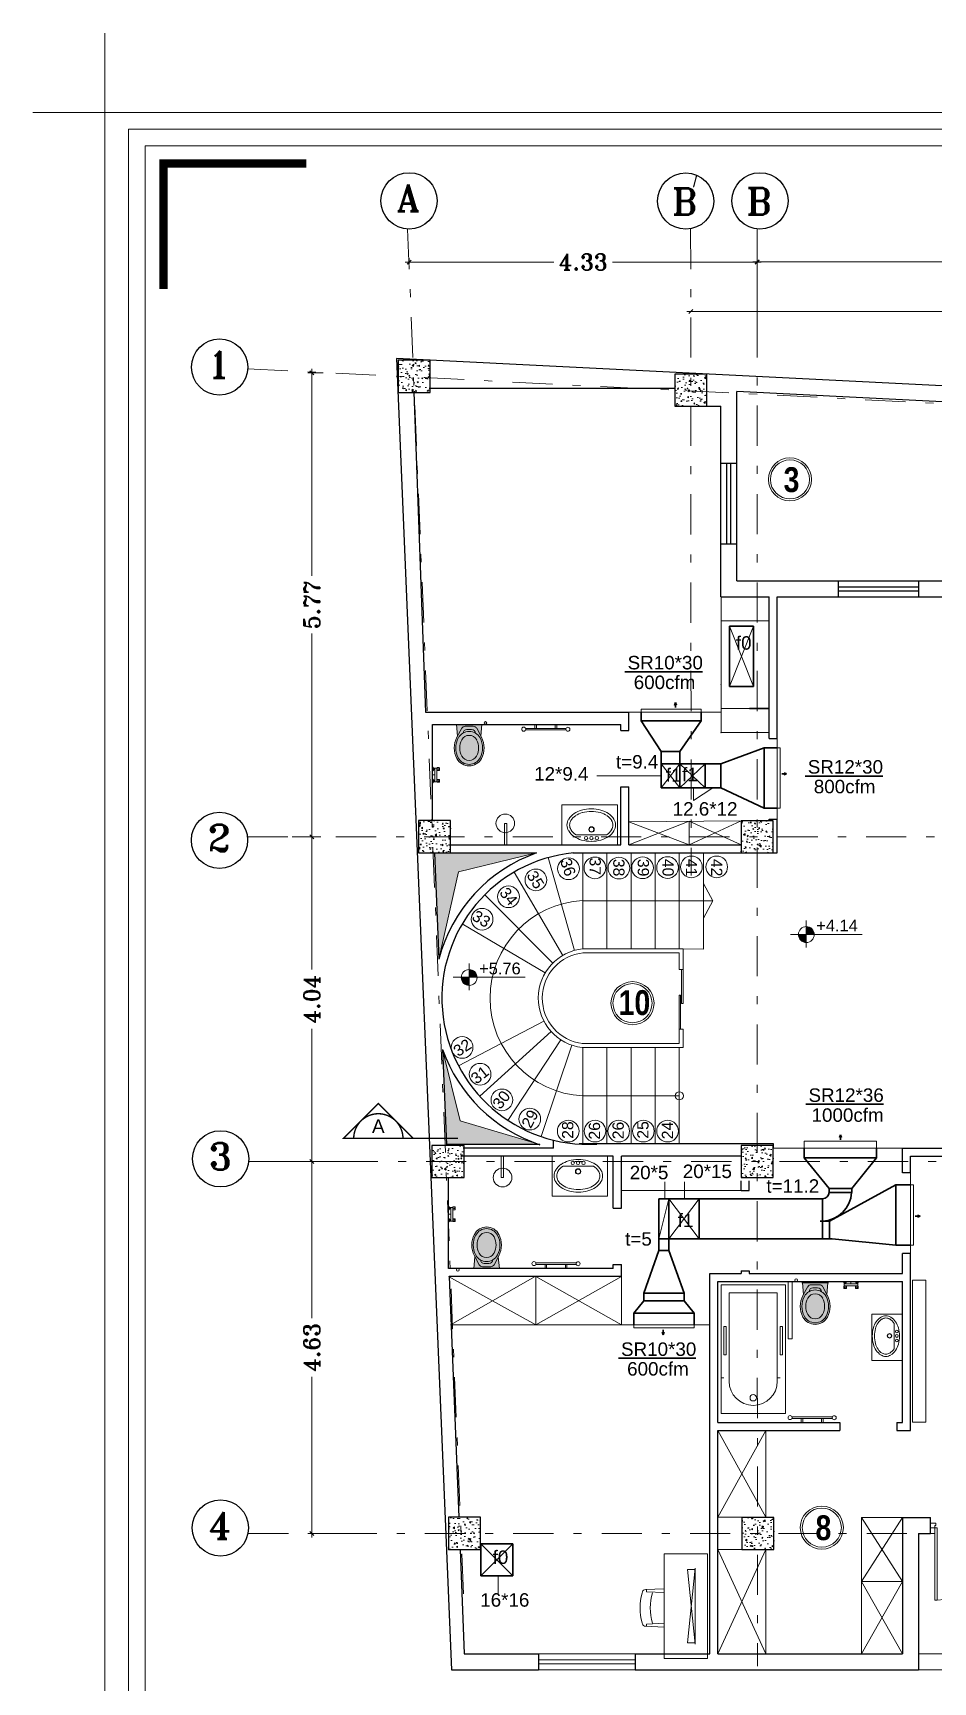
# Model space of a CAD drawing. Header units: inches. Extents: x 0 to 535, y -174 to 989.
# Drawn here: x 204.54 to 215.74, y -66.32 to -45.8 of the extents above; entities that cross this region are included whole.
import ezdxf
from ezdxf.enums import TextEntityAlignment as Align

# ---------------------------------------------------------------- set-up
doc = ezdxf.new("R2010")
doc.units = ezdxf.units.IN
doc.header["$MEASUREMENT"] = 0
doc.linetypes.add('DASHDOT', pattern=[1, 0.5, -0.25, 0, -0.25])
for name, color, linetype, lineweight in [('1', 1, 'Continuous', 9), ('ax', 8, 'Continuous', 5), ('Bath', 7, 'Continuous', 5), ('beton sabok', 9, 'Continuous', 5), ('dimension', 21, 'Continuous', 9), ('door', 1, 'Continuous', 5), ('FER', 20, 'Continuous', 9), ('font', 253, 'Continuous', 9), ('FUR', 252, 'Continuous', 5), ('Furniture', 175, 'Continuous', 5), ('HEATING', 1, 'Continuous', 30), ('kadr02$0$AEOCLG', 4, 'Continuous', 9), ('w.c', 7, 'Continuous', 5), ('wall', 51, 'Continuous', 25), ('window', 152, 'Continuous', 5)]:
    doc.layers.add(name, color=color, linetype=linetype, lineweight=lineweight)
doc.layers.add('Section', color=3, linetype='Continuous')
doc.styles.add('amir text b', font='swisscbo.ttf')
doc.styles.add('arial', font='arial.ttf')
doc.styles.add('ROMANT', font='romant')
doc.styles.get("Standard").update_dxf_attribs({"font": 'arial.ttf'})
doc.dimstyles.new('STANDARD$0', dxfattribs={"dimtxt": 0.2, "dimasz": 0.05, "dimexe": 0.05, "dimexo": 0.05, "dimgap": 0.05, "dimtad": 0, "dimzin": 0, "dimdsep": 46, "dimtxsty": 'ROMANT', "dimblk": 'OBLIQUE', "dimcen": 0, "dimdle": 0.05, "dimclrd": 256, "dimclre": 256, "dimclrt": 256, "dimadec": 0, "dimazin": 0, "dimtfac": 1, "dimtix": 1, "dimtofl": 0, "dimtmove": 1, "dimatfit": 3, "dimldrblk": 'OBLIQUE', "dimfxl": 1, "dimtolj": 1, "dimtzin": 0, "dimlwd": -1, "dimlwe": -1, "dimarcsym": 1})

# ---------------------------------------------------------------- blocks, each defined once
blk = doc.blocks.new('wc01')
at = {"layer": 'w.c'}
for p, q in [((-1.038, -0.5), (-1.038, 0)), ((-1.038, 0), (-0.347, 0)), ((-0.347, 0), (-0.347, -0.5)), ((-0.523, -0.126), (-0.9, -0.126)), ((-0.347, -0.5), (-1.038, -0.5))]:
    blk.add_line(p, q, dxfattribs=at)
for centre, radius in [((-0.781, -0.085), 0.0209), ((-0.715, -0.192), 0.0338), ((-0.715, -0.192), 0.0285), ((-0.714, -0.085), 0.0209), ((-0.647, -0.085), 0.0209)]:
    blk.add_circle(centre, radius, dxfattribs=at)
for centre, radius, start, end in [((-0.875, -0.247), 0.139, 148.2866, 180), ((-0.797, -0.295), 0.231, 123.8347, 148.2866), ((-0.875, -0.247), 0.106, 148.2866, 180), ((-0.797, -0.295), 0.199, 121.3767, 148.2866), ((-0.746, -0.372), 0.323, 105.5176, 123.8347), ((-0.712, -0.493), 0.449, 90, 105.5176), ((-0.712, -0.493), 0.449, 74.4824, 90), ((-0.678, -0.372), 0.323, 56.1653, 74.4824), ((-0.627, -0.295), 0.199, 31.7134, 58.6233), ((-0.627, -0.295), 0.231, 31.7134, 56.1653), ((-0.548, -0.247), 0.106, 360, 31.7134), ((-0.548, -0.247), 0.139, 360, 31.7134), ((-0.875, -0.247), 0.139, 180, 211.7134), ((-0.797, -0.198), 0.231, 211.7134, 236.1653), ((-0.875, -0.247), 0.106, 180, 211.7134), ((-0.797, -0.198), 0.199, 211.7134, 236.1653), ((-0.746, -0.122), 0.323, 236.1653, 254.4824), ((-0.746, -0.122), 0.291, 236.1653, 254.4824), ((-0.712, 0), 0.417, 254.4824, 270), ((-0.712, 0), 0.417, 270, 285.5176), ((-0.678, -0.122), 0.291, 285.5176, 303.8347), ((-0.678, -0.122), 0.323, 285.5176, 303.8347), ((-0.627, -0.198), 0.199, 303.8347, 328.2866), ((-0.627, -0.198), 0.231, 303.8347, 328.2866), ((-0.548, -0.247), 0.106, 328.2866, 0), ((-0.548, -0.247), 0.139, 328.2866, 360), ((-0.712, 0), 0.449, 254.4824, 270), ((-0.712, 0), 0.449, 270, 285.5176)]:
    blk.add_arc(centre, radius, start, end, dxfattribs=at)
blk = doc.blocks.new('we')
at = {"layer": 'Furniture', "true_color": 0xdbd2bd}
h = blk.add_hatch(color=254, dxfattribs=at)
h.dxf.hatch_style = 2
h.paths.add_polyline_path([(126.415, -299.619, 0.250522), (126.149, -299.619), (126.037, -299.678, 0.276719), (126.012, -299.72), (126.012, -299.822, 0.276719), (126.036, -299.864), (126.148, -299.924, 0.250522), (126.414, -299.924, 0.599332)])
h.paths.add_polyline_path([(126.157, -299.906, 0.250522), (126.405, -299.907, 0.599332), (126.405, -299.636, 0.250522), (126.158, -299.636, 0.599332)], flags=16)
h.paths.add_polyline_path([(126.382, -299.864, -0.250522), (126.18, -299.864, -0.599332), (126.18, -299.679, -0.250522), (126.383, -299.679, -0.599332)], flags=0)
h.paths.add_polyline_path([(126.18, -299.679, 0.599332), (126.18, -299.864, 0.250522), (126.382, -299.864, 0.599332), (126.383, -299.679, 0.250522)], flags=0)
h.paths.add_polyline_path([(126.012, -299.822), (126.012, -299.72, -0.276719), (126.037, -299.678), (126.134, -299.626), (125.989, -299.612), (125.988, -299.93), (126.134, -299.916), (126.036, -299.864, -0.276719)])
edge = h.paths.add_edge_path()
edge.add_line((125.988, -299.599), (125.988, -299.935))
edge.add_line((125.988, -299.935), (125.989, -299.606))
edge.add_arc((125.94, -299.606), 0.0484, 359.8872, 368.2762)
h = blk.add_hatch(color=254, dxfattribs=at)
h.dxf.hatch_style = 2
h.paths.add_polyline_path([(126.157, -299.906, 0.250522), (126.405, -299.907, 0.599332), (126.405, -299.636, 0.250522), (126.158, -299.636, 0.599332)])
h.paths.add_polyline_path([(126.18, -299.679, -0.250522), (126.383, -299.679, -0.599332), (126.382, -299.864, -0.250522), (126.18, -299.864, -0.599332)], flags=16)
h.paths.add_polyline_path([(126.18, -299.679, 0.599332), (126.18, -299.864, 0.250522), (126.382, -299.864, 0.599332), (126.383, -299.679, 0.250522)], flags=16)
at = {"layer": 'Furniture'}
for p, q in [((125.988, -299.936), (125.989, -299.606)), ((126.134, -299.626), (125.989, -299.612)), ((126.012, -299.822), (126.012, -299.72)), ((126.037, -299.678), (126.149, -299.619)), ((126.051, -299.8), (126.051, -299.742)), ((126.134, -299.916), (125.988, -299.93)), ((126.036, -299.864), (126.148, -299.924))]:
    blk.add_line(p, q, dxfattribs=at)
for centre, radius, start, end in [((126.281, -299.868), 0.282, 61.7584, 118.016), ((126.059, -299.72), 0.0469, 118.016, 179.8872), ((126.1, -299.742), 0.0484, 92.8645, 179.8872), ((126.1, -299.8), 0.0484, 179.8872, 266.9099), ((126.23, -299.771), 0.153, 118.016, 241.7584), ((126.23, -299.771), 0.105, 118.016, 241.7584), ((126.281, -299.868), 0.263, 61.7584, 118.016), ((126.281, -299.868), 0.214, 61.7584, 118.016), ((126.333, -299.772), 0.105, 298.016, 61.7584), ((126.333, -299.772), 0.153, 298.016, 61.7584), ((126.333, -299.772), 0.173, 298.016, 61.7584), ((126.059, -299.822), 0.0469, 179.8872, 241.7584), ((126.282, -299.675), 0.282, 241.7584, 298.016), ((126.282, -299.675), 0.263, 241.7584, 298.016), ((126.282, -299.675), 0.214, 241.7584, 298.016)]:
    blk.add_arc(centre, radius, start, end, dxfattribs=at)
blk = doc.blocks.new('wqw')
at = {"layer": 'Furniture'}
for p, q in [((158.397, 123.663), (158.387, 123.431)), ((158.423, 123.651), (158.399, 123.651)), ((158.424, 123.65), (158.434, 123.431)), ((158.442, 123.704), (158.425, 123.699)), ((158.81, 123.704), (158.826, 123.699)), ((158.828, 123.65), (158.818, 123.431)), ((158.829, 123.651), (158.856, 123.651)), ((158.855, 123.663), (158.865, 123.431)), ((157.997, 123.431), (157.997, 122.889)), ((159.299, 123.431), (157.997, 123.431)), ((159.299, 123.431), (159.299, 122.889)), ((159.299, 122.889), (157.997, 122.889))]:
    blk.add_line(p, q, dxfattribs=at)
for points in [[(159.104, 123.141), (159.104, 123.046), (158.176, 123.046), (158.176, 123.046)], [(158.192, 123.141), (158.192, 123.046), (159.12, 123.046), (159.12, 123.046)]]:
    blk.add_lwpolyline(points, close=True, dxfattribs=at)
for centre, radius, start, end in [((158.437, 123.661), 0.0398, 106.4199, 177.4596), ((158.423, 123.65), 0.000994, 2.5404, 90), ((158.626, 123.006), 0.598, 71.5812, 108.4188), ((158.626, 123.041), 0.688, 74.4748, 105.5252), ((158.815, 123.661), 0.0398, 2.5404, 73.5801), ((158.829, 123.65), 0.000994, 90, 177.4596)]:
    blk.add_arc(centre, radius, start, end, dxfattribs=at)
blk = doc.blocks.new('DR_D01')
for p, q in [((-0.45, 0.93), (-0.42, 0.93)), ((-0.45, 0.03), (-0.45, 0.93)), ((-0.42, 0.03), (-0.42, 0.93)), ((-0.5, 0.03), (-0.42, 0.03)), ((-0.5, 0.03), (-0.5, -0.03)), ((-0.45, 0.03), (-0.45, 0)), ((-0.45, 0), (-0.435, 0)), ((-0.435, 0), (-0.435, -0.03)), ((0.435, 0), (0.435, -0.03)), ((0.45, 0), (0.435, 0)), ((0.45, 0.03), (0.45, 0)), ((0.5, 0.03), (0.45, 0.03)), ((0.5, -0.03), (0.5, 0.03)), ((-0.435, -0.03), (-0.5, -0.03)), ((0.435, -0.03), (0.5, -0.03))]:
    blk.add_line(p, q)
blk.add_arc((-0.46, 0.021), 0.91, 0.5915, 87.4664)
blk = doc.blocks.new('WD_WIN4')
for p, q in [((-0.5, 0.5), (0.5, 0.5)), ((-0.5, 0.12), (0.5, 0.12)), ((-0.5, -0.12), (0.5, -0.12)), ((-0.5, -0.5), (0.5, -0.5))]:
    blk.add_line(p, q)
blk = doc.blocks.new('nx')
at = {"layer": 'FUR'}
for p, q in [((928.105, 733.08), (928.61, 733.08)), ((928.105, 733.06), (928.609, 733.06)), ((928.221, 733.13), (928.221, 733.08)), ((928.241, 733.13), (928.241, 733.08)), ((928.474, 733.13), (928.474, 733.08)), ((928.494, 733.13), (928.494, 733.08))]:
    blk.add_line(p, q, dxfattribs=at)
for centre in [(928.082, 733.07), (928.632, 733.069)]:
    blk.add_circle(centre, 0.025, dxfattribs=at)
blk = doc.blocks.new('bath14')
at = {"layer": 'Bath'}
for p, q in [((-1.6, 0), (-1.6, -0.8)), ((0, 0), (-1.6, 0)), ((0, 0), (0, -0.8)), ((-0.1, -0.1), (-1.2, -0.1)), ((-0.87, -0.065), (-0.87, -0.035)), ((-0.52, -0.035), (-0.87, -0.035)), ((-0.52, -0.065), (-0.87, -0.065)), ((-0.52, -0.065), (-0.52, -0.035)), ((-0.1, -0.1), (-0.1, -0.7)), ((0, -0.8), (-1.6, -0.8)), ((-0.1, -0.7), (-1.2, -0.7)), ((-0.52, -0.735), (-0.87, -0.735)), ((-0.87, -0.735), (-0.87, -0.765)), ((-0.52, -0.765), (-0.87, -0.765)), ((-0.52, -0.735), (-0.52, -0.765))]:
    blk.add_line(p, q, dxfattribs=at)
blk.add_circle((-1.405, -0.4), 0.04, dxfattribs=at)
blk.add_arc((-1.2, -0.4), 0.3, 90, 270, dxfattribs=at)
blk = doc.blocks.new('A$C7BB53FAB')
at = {"layer": 'FER'}
for p, q in [((-0.065, 0.151), (-0.079, 0.156)), ((-0.079, 0.141), (-0.065, 0.146)), ((-0.079, 0.009), (-0.065, 0.004)), ((-0.049, 0.157), (-0.052, 0.157)), ((-0.049, 0.14), (-0.052, 0.14)), ((-0.049, 0.01), (-0.052, 0.01)), ((-0.022, 0.157), (-0.024, 0.157)), ((-0.022, 0.142), (-0.024, 0.142)), ((-0.024, 0.075), (0.005, 0.075)), ((-0.022, 0.007), (-0.024, 0.007)), ((-0.022, 0.141), (-0.022, 0.159)), ((-0.022, 0.009), (-0.022, -0.009)), ((-0.01, 0.16), (-0.02, 0.16)), ((-0.01, 0.155), (-0.02, 0.155)), ((-0.01, 0.145), (-0.02, 0.145)), ((-0.01, 0.14), (-0.02, 0.14)), ((-0.01, 0.01), (-0.02, 0.01)), ((-0.01, 0.005), (-0.02, 0.005)), ((-0.009, 0.157), (-0.002, 0.171)), ((-0.009, 0.141), (-0.009, 0.159)), ((-0.009, 0.142), (-0.002, 0.129)), ((-0.009, 0.007), (-0.002, 0.021)), ((-0.009, 0.009), (-0.009, -0.009)), ((0, 0.172), (0.005, 0.172)), ((0, 0.127), (0, 0.172)), ((0, 0.127), (0.005, 0.127)), ((0, 0.023), (0.005, 0.023)), ((0, 0.023), (0, -0.023)), ((-0.065, -0.001), (-0.079, -0.006)), ((-0.049, -0.007), (-0.052, -0.007)), ((-0.022, -0.007), (-0.024, -0.007)), ((-0.01, -0.005), (-0.02, -0.005)), ((-0.01, -0.01), (-0.02, -0.01)), ((-0.009, -0.007), (-0.002, -0.021)), ((0, -0.023), (0.005, -0.023))]:
    blk.add_line(p, q, dxfattribs=at)
for points in [[(-0.053, 0.166, -0.414214), (-0.052, 0.165), (-0.052, 0.132, -0.414214), (-0.053, 0.131), (-0.078, 0.131, -0.414214), (-0.079, 0.132), (-0.079, 0.165, -0.414214), (-0.078, 0.166)], [(-0.078, 0.019), (-0.053, 0.019, -0.414214), (-0.052, 0.017), (-0.052, -0.015, -0.414214), (-0.053, -0.016), (-0.078, -0.016, -0.414214), (-0.079, -0.015), (-0.079, 0.017, -0.414214)], [(-0.024, 0.159, 0.414214), (-0.025, 0.16), (-0.048, 0.16, 0.414214), (-0.049, 0.159), (-0.049, -0.009, 0.414214), (-0.048, -0.01), (-0.025, -0.01, 0.414214), (-0.024, -0.009)]]:
    blk.add_lwpolyline(points, format="xyb", close=True, dxfattribs=at)
for centre, radius, start, end in [((-0.066, 0.149), 0.0025, 290.556, 69.444), ((-0.066, 0.001), 0.0025, 290.556, 69.444), ((-0.02, 0.159), 0.00125, 90, 180), ((-0.02, 0.156), 0.00125, 180, 270), ((-0.02, 0.154), 0.00125, 90, 180), ((-0.02, 0.146), 0.00125, 180, 270), ((-0.02, 0.144), 0.00125, 90, 180), ((-0.02, 0.141), 0.00125, 180, 270), ((-0.02, 0.009), 0.00125, 90, 180), ((-0.02, 0.006), 0.00125, 180, 270), ((-0.02, 0.004), 0.00125, 90, 180), ((-0.01, 0.159), 0.00125, 0, 90), ((-0.01, 0.156), 0.00125, 270, 0), ((-0.01, 0.154), 0.00125, 0, 90), ((-0.01, 0.146), 0.00125, 270, 0), ((-0.01, 0.144), 0.00125, 0, 90), ((-0.01, 0.141), 0.00125, 270, 0), ((-0.01, 0.009), 0.00125, 0, 90), ((-0.01, 0.006), 0.00125, 270, 0), ((-0.01, 0.004), 0.00125, 0, 90), ((0, 0.17), 0.0025, 90, 153.4349), ((0, 0.13), 0.0025, 206.5651, 270), ((0, 0.02), 0.0025, 90, 153.4349), ((-0.02, -0.004), 0.00125, 180, 270), ((-0.02, -0.006), 0.00125, 90, 180), ((-0.02, -0.009), 0.00125, 180, 270), ((-0.01, -0.004), 0.00125, 270, 0), ((-0.01, -0.006), 0.00125, 0, 90), ((-0.01, -0.009), 0.00125, 270, 0), ((0, -0.02), 0.0025, 206.5651, 270)]:
    blk.add_arc(centre, radius, start, end, dxfattribs=at)
blk = doc.blocks.new('wc011')
at = {"layer": 'w.c'}
for p, q in [((-1.038, -0.457), (-1.038, 0)), ((-1.038, 0), (-0.347, 0)), ((-0.347, 0), (-0.347, -0.457)), ((-0.523, -0.126), (-0.9, -0.126)), ((-0.347, -0.457), (-1.038, -0.457))]:
    blk.add_line(p, q, dxfattribs=at)
for centre, radius in [((-0.781, -0.085), 0.0209), ((-0.715, -0.192), 0.0338), ((-0.715, -0.192), 0.0285), ((-0.714, -0.085), 0.0209), ((-0.647, -0.085), 0.0209)]:
    blk.add_circle(centre, radius, dxfattribs=at)
for centre, radius, start, end in [((-0.875, -0.247), 0.139, 148.2866, 180), ((-0.797, -0.295), 0.231, 123.8347, 148.2866), ((-0.875, -0.247), 0.106, 148.2866, 180), ((-0.797, -0.295), 0.199, 121.3767, 148.2866), ((-0.746, -0.372), 0.323, 105.5176, 123.8347), ((-0.712, -0.493), 0.449, 90, 105.5176), ((-0.712, -0.493), 0.449, 74.4824, 90), ((-0.678, -0.372), 0.323, 56.1653, 74.4824), ((-0.627, -0.295), 0.199, 31.7134, 58.6233), ((-0.627, -0.295), 0.231, 31.7134, 56.1653), ((-0.548, -0.247), 0.106, 360, 31.7134), ((-0.548, -0.247), 0.139, 360, 31.7134), ((-0.875, -0.247), 0.139, 180, 211.7134), ((-0.797, -0.198), 0.231, 211.7134, 236.1653), ((-0.875, -0.247), 0.106, 180, 211.7134), ((-0.797, -0.198), 0.199, 211.7134, 236.1653), ((-0.746, -0.122), 0.323, 236.1653, 254.4824), ((-0.746, -0.122), 0.291, 236.1653, 254.4824), ((-0.712, 0), 0.449, 254.4824, 270), ((-0.712, 0), 0.417, 254.4824, 270), ((-0.712, 0), 0.417, 270, 285.5176), ((-0.712, 0), 0.449, 270, 285.5176), ((-0.678, -0.122), 0.291, 285.5176, 303.8347), ((-0.678, -0.122), 0.323, 285.5176, 303.8347), ((-0.627, -0.198), 0.199, 303.8347, 328.2866), ((-0.627, -0.198), 0.231, 303.8347, 328.2866), ((-0.548, -0.247), 0.106, 328.2866, 0), ((-0.548, -0.247), 0.139, 328.2866, 360)]:
    blk.add_arc(centre, radius, start, end, dxfattribs=at)
blk = doc.blocks.new('beton')
at = {"layer": 'beton sabok'}
h = blk.add_hatch(dxfattribs=at)
h.set_pattern_fill('AR-CONC', color=256, scale=0.022857, angle=45)
h.set_pattern_definition([(95, (46.01481, 18.04323), (0.126069028, 0.105784475), [0.017142857, -0.18857143]), (40, (46.01481, 18.04323), (-0.14399821, 0.099147006), [0.013714286, -0.150857143]), (145.451444, (46.02532, 18.05205), (-0.01792918, 0.20493148), [0.014569187, -0.160261054]), (91.1842, (45.98248, 18.07555), (0.1992442, 0.14574029), [0.02571429, -0.28285714]), (141.635635, (45.9991, 18.0877), (-0.00637716, 0.30850552), [0.02185379, -0.24039172]), (36.184164, (45.98248, 18.07555), (-0.00637716, 0.30850552), [0.02057143, -0.22628571]), (66, (46.00673, 18.08364), (0.161547788, 0.03140171), [0.017142857, -0.18857143]), (11, (46.00673, 18.08364), (-0.07787625, 0.156527642), [0.013714286, -0.150857143]), (116.451445, (46.02019, 18.08625), (0.083671537, 0.18792935), [0.014569186, -0.160261054]), (82.5, (46.01481, 18.04323), (-0.0518384424, 0.055769101), [0, -0.149028571, 0, -0.153142857, 0, -0.151428571]), (52.5, (46.01481, 18.04323), (-0.021228101, 0.106265017), [0, -0.087314286, 0, -0.1456, 0, -0.057714286]), (12.5, (45.97877, 18.00719), (0.0899241525, 0.082633317), [0, -0.057142857, 0, -0.178285714, 0, -0.236571429]), (2.5, (45.9626, 17.99103), (0.07807771, 0.110436527), [0, -0.074285714, 0, -0.1184, 0, -0.168])])
h.paths.add_polyline_path([(326.844, 567.847), (327.244, 567.847), (327.244, 568.247), (326.844, 568.247)])
at = {"layer": 'wall'}
blk.add_lwpolyline([(327.244, 568.247), (327.244, 567.847), (326.844, 567.847), (326.844, 568.247)], close=True, dxfattribs=at)
blk = doc.blocks.new('_Oblique')
at = {"color": 0, "linetype": 'ByBlock', "lineweight": -2}
blk.add_line((-0.5, -0.5), (0.5, 0.5), dxfattribs=at)
blk = doc.blocks.new('*D167')
at = {"layer": 'Defpoints', "color": 0, "transparency": 16777216}
for p in [(32.954, 38.09), (32.763, 32.316), (32.926, 32.316)]:
    blk.add_point(p, dxfattribs=at)
at = {"layer": 'dimension', "transparency": 16777216}
for p, q in [((32.904, 38.09), (32.713, 38.09)), ((32.763, 38.14), (32.763, 35.563)), ((32.763, 32.266), (32.763, 34.844)), ((32.876, 32.316), (32.713, 32.316))]:
    blk.add_line(p, q, dxfattribs=at)
at = {"layer": 'dimension', "transparency": 16777216, "xscale": 0.05, "yscale": 0.05, "zscale": 0.05}
for p, rotation in [((32.763, 38.09), 90), ((32.763, 32.316), 270)]:
    blk.add_blockref('_Oblique', p, dxfattribs=dict(at, rotation=rotation))
at = {"layer": 'dimension', "transparency": 16777216, "insert": (32.763, 35.203), "char_height": 0.2, "attachment_point": 5, "rotation": 90, "style": 'ROMANT'}
blk.add_mtext('\\A1;5.77', dxfattribs=at)
blk = doc.blocks.new('*D168')
at = {"layer": 'Defpoints', "color": 0, "transparency": 16777216}
for p in [(32.467, 32.316), (32.406, 28.274), (32.763, 28.274)]:
    blk.add_point(p, dxfattribs=at)
at = {"layer": 'dimension', "transparency": 16777216}
for p, q in [((32.517, 32.316), (32.813, 32.316)), ((32.763, 32.366), (32.763, 30.664)), ((32.763, 28.224), (32.763, 29.926)), ((32.456, 28.274), (32.813, 28.274))]:
    blk.add_line(p, q, dxfattribs=at)
at = {"layer": 'dimension', "transparency": 16777216, "xscale": 0.05, "yscale": 0.05, "zscale": 0.05}
for p, rotation in [((32.763, 32.316), 90), ((32.763, 28.274), 270)]:
    blk.add_blockref('_Oblique', p, dxfattribs=dict(at, rotation=rotation))
at = {"layer": 'dimension', "transparency": 16777216, "insert": (32.763, 30.295), "char_height": 0.2, "attachment_point": 5, "rotation": 90, "style": 'ROMANT'}
blk.add_mtext('\\A1;4.04', dxfattribs=at)
blk = doc.blocks.new('*D169')
at = {"layer": 'Defpoints', "color": 0, "transparency": 16777216}
for p in [(33.172, 28.274), (32.763, 23.647), (33.172, 23.647)]:
    blk.add_point(p, dxfattribs=at)
at = {"layer": 'dimension', "transparency": 16777216}
for p, q in [((32.763, 28.324), (32.763, 26.325)), ((33.122, 28.274), (32.713, 28.274)), ((32.763, 23.597), (32.763, 25.596)), ((33.122, 23.647), (32.713, 23.647))]:
    blk.add_line(p, q, dxfattribs=at)
at = {"layer": 'dimension', "transparency": 16777216, "xscale": 0.05, "yscale": 0.05, "zscale": 0.05}
for p, rotation in [((32.763, 28.274), 90), ((32.763, 23.647), 270)]:
    blk.add_blockref('_Oblique', p, dxfattribs=dict(at, rotation=rotation))
at = {"layer": 'dimension', "transparency": 16777216, "insert": (32.763, 25.961), "char_height": 0.2, "attachment_point": 5, "rotation": 90, "style": 'ROMANT'}
blk.add_mtext('\\A1;4.63', dxfattribs=at)
blk = doc.blocks.new('*D170')
at = {"layer": 'Defpoints', "color": 0, "transparency": 16777216}
for p in [(38.306, 39.468), (38.306, 39.468), (33.975, 39.392)]:
    blk.add_point(p, dxfattribs=at)
at = {"layer": 'dimension', "transparency": 16777216}
for p, q in [((33.925, 39.468), (35.777, 39.468)), ((33.975, 39.442), (33.975, 39.518)), ((38.356, 39.468), (36.505, 39.468))]:
    blk.add_line(p, q, dxfattribs=at)
at = {"layer": 'dimension', "transparency": 16777216, "xscale": 0.05, "yscale": 0.05, "zscale": 0.05, "rotation": 180}
blk.add_blockref('_Oblique', (33.975, 39.468), dxfattribs=at)
at = {"layer": 'dimension', "transparency": 16777216, "xscale": 0.05, "yscale": 0.05, "zscale": 0.05}
blk.add_blockref('_Oblique', (38.306, 39.468), dxfattribs=at)
at = {"layer": 'dimension', "transparency": 16777216, "insert": (36.141, 39.468), "char_height": 0.2, "attachment_point": 5, "style": 'ROMANT'}
blk.add_mtext('\\A1;4.33', dxfattribs=at)
blk = doc.blocks.new('*D171')
at = {"layer": 'Defpoints', "color": 0, "transparency": 16777216}
for p in [(44.912, 39.597), (44.912, 39.469), (38.306, 38.703)]:
    blk.add_point(p, dxfattribs=at)
at = {"layer": 'dimension', "transparency": 16777216}
for p, q in [((38.256, 39.469), (41.259, 39.469)), ((38.306, 38.753), (38.306, 39.519)), ((44.962, 39.469), (41.959, 39.469)), ((44.912, 39.547), (44.912, 39.419))]:
    blk.add_line(p, q, dxfattribs=at)
at = {"layer": 'dimension', "transparency": 16777216, "xscale": 0.05, "yscale": 0.05, "zscale": 0.05, "rotation": 180}
blk.add_blockref('_Oblique', (38.306, 39.469), dxfattribs=at)
at = {"layer": 'dimension', "transparency": 16777216, "xscale": 0.05, "yscale": 0.05, "zscale": 0.05}
blk.add_blockref('_Oblique', (44.912, 39.469), dxfattribs=at)
at = {"layer": 'dimension', "transparency": 16777216, "insert": (41.609, 39.469), "char_height": 0.2, "attachment_point": 5, "style": 'ROMANT'}
blk.add_mtext('\\A1;6.61', dxfattribs=at)
blk = doc.blocks.new('*D172')
at = {"layer": 'Defpoints', "color": 0, "transparency": 16777216}
for p in [(37.481, 38.853), (44.912, 38.853), (44.912, 38.853)]:
    blk.add_point(p, dxfattribs=at)
at = {"layer": 'dimension', "transparency": 16777216}
for p, q in [((37.431, 38.853), (40.837, 38.853)), ((44.962, 38.853), (41.556, 38.853))]:
    blk.add_line(p, q, dxfattribs=at)
at = {"layer": 'dimension', "transparency": 16777216, "xscale": 0.05, "yscale": 0.05, "zscale": 0.05, "rotation": 180}
blk.add_blockref('_Oblique', (37.481, 38.853), dxfattribs=at)
at = {"layer": 'dimension', "transparency": 16777216, "xscale": 0.05, "yscale": 0.05, "zscale": 0.05}
blk.add_blockref('_Oblique', (44.912, 38.853), dxfattribs=at)
at = {"layer": 'dimension', "transparency": 16777216, "insert": (41.196, 38.853), "char_height": 0.2, "attachment_point": 5, "style": 'ROMANT'}
blk.add_mtext('\\A1;7.43', dxfattribs=at)
blk = doc.blocks.new('fgh')
at = {"layer": 'ax', "color": 67, "linetype": 'DASHDOT', "true_color": 0x727430}
for p, q in [((33.955, 39.879), (34.66, 22.701)), ((37.48, 39.879), (37.486, 31.832)), ((38.306, 39.881), (38.311, 21.997)), ((44.912, 39.879), (44.916, 21.85)), ((31.964, 38.14), (44.712, 37.501)), ((31.964, 32.316), (46.654, 32.316)), ((31.987, 28.274), (46.207, 28.274)), ((31.972, 23.647), (46.6, 23.647))]:
    blk.add_line(p, q, dxfattribs=at)
at = {"layer": 'dimension', "lineweight": -3}
for centre in [(33.974, 40.229), (37.418, 40.227), (38.343, 40.229), (44.932, 40.229), (31.615, 38.161), (31.614, 32.272), (31.628, 28.308), (31.625, 23.715)]:
    blk.add_circle(centre, 0.35, dxfattribs=at)
at = {"xscale": -1}
for p in [(361.082, -530.002), (364.525, -530.173), (371.957, -530.545), (361.334, -535.73), (365.352, -535.731), (371.957, -535.729), (361.503, -539.773), (365.353, -539.773), (371.958, -539.771), (361.709, -544.399), (365.361, -544.4), (371.963, -544.4)]:
    blk.add_blockref('beton', p, dxfattribs=at)
at = {"layer": 'dimension', "lineweight": -3, "style": 'ROMANT'}
for s, p in [('A', (33.82, 40.099)), ('B', (37.247, 40.054)), ('B', (38.173, 40.056)), ('C', (44.735, 40.062)), ('1', (31.466, 38.025)), ('2', (31.466, 32.136)), ('3', (31.48, 28.172)), ('4', (31.476, 23.579))]:
    blk.add_text(s, height=0.334, dxfattribs=at).set_placement(p)
at = {"layer": 'dimension'}
blk.add_text('/', height=0.139, dxfattribs=at).set_placement((37.508, 40.401))
for base, p1, p2, picture, middle in [((38.306, 39.468), (33.975, 39.392), (38.306, 39.468), '*D170', (36.141, 39.468)), ((44.912, 39.469), (38.306, 38.703), (44.912, 39.597), '*D171', (41.609, 39.469)), ((44.912, 38.853), (37.481, 38.853), (44.912, 38.853), '*D172', (41.196, 38.853))]:
    dim = blk.add_linear_dim(base=base, p1=p1, p2=p2, dimstyle='STANDARD$0', dxfattribs=at)
    dim.commit()
    dim.dimension.update_dxf_attribs({"geometry": picture, "text_midpoint": middle})
for base, p1, p2, picture, middle in [((32.763, 32.316), (32.954, 38.09), (32.926, 32.316), '*D167', (32.763, 35.203)), ((32.763, 28.274), (32.467, 32.316), (32.406, 28.274), '*D168', (32.763, 30.295)), ((32.763, 23.647), (33.172, 28.274), (33.172, 23.647), '*D169', (32.763, 25.961))]:
    dim = blk.add_linear_dim(base=base, p1=p1, p2=p2, angle=90, dimstyle='STANDARD$0', dxfattribs=at)
    dim.commit()
    dim.dimension.update_dxf_attribs({"geometry": picture, "text_midpoint": middle})

msp = doc.modelspace()

# ---------------------------------------------------------------- hatches: boundary and pattern name
at = {"layer": '1'}
h = msp.add_hatch(color=256, dxfattribs=at)
h.dxf.hatch_style = 1
h.paths.add_polyline_path([(210.806, -56), (209.539, -56), (209.592, -57.309), (209.833, -56.234)])
h = msp.add_hatch(color=256, dxfattribs=at)
h.dxf.hatch_style = 1
h.paths.add_polyline_path([(209.854, -59.335), (209.784, -59.052), (209.664, -59.052), (209.688, -59.63), (210.847, -59.63)])
h.paths.add_polyline_path([(209.64, -58.46), (209.664, -59.052), (209.784, -59.052)])
at = {"layer": 'font'}
h = msp.add_hatch(color=256, dxfattribs=at)
h.dxf.hatch_style = 1
h.paths.add_polyline_path([(214.263, -57.015, 0.413571), (214.163, -56.918), (214.163, -57.015)])
h.paths.add_polyline_path([(214.163, -57.115), (214.163, -57.015), (214.066, -57.015, 0.004741), (214.066, -57.016, 0.409311)])
h = msp.add_hatch(color=256, dxfattribs=at)
h.dxf.hatch_style = 1
h.paths.add_polyline_path([(210.066, -57.548, 0.413571), (209.966, -57.451), (209.966, -57.548)])
h.paths.add_polyline_path([(209.966, -57.649), (209.966, -57.548), (209.869, -57.548, 0.004741), (209.869, -57.55, 0.409311)])

# ---------------------------------------------------------------- linework, layer by layer
for p, q in [((213.1, -52.156), (213.1, -51.156)), ((213.176, -52.156), (213.176, -51.156)), ((213.224, -52.156), (213.224, -51.156)), ((213.3, -52.156), (213.3, -51.156)), ((214.561, -52.613), (215.561, -52.613)), ((214.561, -52.689), (215.561, -52.689)), ((214.561, -52.737), (215.561, -52.737)), ((214.561, -52.813), (215.561, -52.813))]:
    msp.add_line(p, q)
at = {"layer": '1'}
for p, q in [((210.806, -56), (209.833, -56.234)), ((209.833, -56.234), (209.59, -57.322)), ((209.636, -58.445), (209.854, -59.335)), ((209.854, -59.335), (210.847, -59.63))]:
    msp.add_line(p, q, dxfattribs=at)
for points in [[(213.463, -76.171), (226.171, -76.171), (226.171, -46.994), (205.726, -46.994), (205.726, -76.171), (213.463, -76.171)], [(225.965, -74.46), (225.965, -47.2), (205.932, -47.2), (205.932, -74.46)]]:
    msp.add_lwpolyline(points, dxfattribs=at)
at = {"layer": 'Bath'}
for p, q in [((213.137, -62.534), (213.107, -62.534)), ((213.807, -62.534), (213.837, -62.534))]:
    msp.add_line(p, q, dxfattribs=at)
at = {"layer": 'dimension'}
for p, q in [((211.383, -57.193), (212.629, -57.193)), ((211.383, -57.243), (212.579, -57.243)), ((212.579, -57.243), (212.579, -57.45)), ((212.629, -57.193), (212.629, -57.45)), ((212.579, -57.45), (212.629, -57.45)), ((212.579, -58.195), (212.579, -58.372)), ((212.579, -58.195), (212.629, -58.195)), ((212.629, -58.195), (212.629, -58.422)), ((211.374, -58.372), (212.579, -58.372)), ((211.374, -58.422), (212.629, -58.422))]:
    msp.add_line(p, q, dxfattribs=at)
at = {"layer": 'dimension', "const_width": 0.103}
msp.add_lwpolyline([(207.939, -47.42), (206.162, -47.42), (206.162, -48.983)], dxfattribs=at)
at = {"layer": 'dimension'}
for points in [[(212.629, -57.45), (212.609, -57.45), (212.609, -57.874), (212.629, -57.874)], [(212.599, -57.77), (212.579, -57.77), (212.579, -58.195), (212.599, -58.195)], [(213.938, -61.335), (213.988, -61.335), (213.988, -62.045), (213.938, -62.045)]]:
    msp.add_lwpolyline(points, close=True, dxfattribs=at)
for centre in [(210.797, -56.336), (211.203, -56.197), (211.532, -56.186), (211.831, -56.189), (212.125, -56.185), (212.436, -56.183), (212.733, -56.174), (213.048, -56.174), (210.456, -56.546), (210.127, -56.825), (209.879, -58.42), (210.103, -58.754), (210.374, -59.074), (210.721, -59.312), (211.2, -59.462), (211.533, -59.462), (211.828, -59.462), (212.135, -59.462), (212.437, -59.462)]:
    msp.add_circle(centre, 0.135, dxfattribs=at)
for radius in [0.618, 0.568]:
    msp.add_arc((211.445, -57.808), radius, 95.7288, 263.4217, dxfattribs=at)
for p in [(213.103, -53.908), (213.103, -54.503)]:
    msp.add_point(p, dxfattribs=at)
at = {"layer": 'door'}
for p, q in [((213.103, -54.503), (213.103, -52.813)), ((213.103, -54.503), (213.703, -54.503)), ((213.353, -55.599), (211.953, -55.614)), ((212.704, -55.606), (211.953, -55.899)), ((212.704, -55.899), (213.353, -55.599)), ((212.704, -55.606), (212.704, -55.899)), ((213.353, -55.899), (212.704, -55.606)), ((212.704, -55.899), (211.953, -55.614)), ((211.382, -55.999), (211.382, -57.196)), ((211.682, -55.999), (211.682, -57.196)), ((211.982, -55.999), (211.982, -57.196)), ((212.282, -55.995), (212.282, -57.196)), ((212.582, -55.995), (212.582, -57.196)), ((212.882, -55.995), (212.882, -57.196)), ((211.276, -57.214), (210.949, -56.059)), ((211.132, -57.275), (210.526, -56.24)), ((212.999, -56.596), (212.882, -56.38)), ((211.009, -57.37), (210.161, -56.521)), ((212.882, -56.596), (211.382, -56.596)), ((212.882, -56.596), (212.999, -56.596)), ((212.999, -56.596), (212.882, -56.812)), ((210.913, -57.494), (209.879, -56.884)), ((212.629, -57.193), (212.882, -57.196)), ((210.897, -58.094), (209.834, -58.651)), ((210.987, -58.223), (210.098, -59.029)), ((211.106, -58.324), (210.447, -59.328)), ((211.246, -58.393), (210.861, -59.529)), ((211.382, -58.422), (211.382, -59.622)), ((211.682, -58.422), (211.682, -59.622)), ((211.982, -58.422), (211.982, -59.622)), ((212.282, -58.422), (212.282, -59.622)), ((212.582, -58.422), (212.582, -59.622)), ((212.582, -59.022), (211.382, -59.022)), ((213.354, -60.199), (211.861, -60.199)), ((210.797, -61.872), (209.711, -61.272)), ((209.733, -61.872), (210.786, -61.272)), ((210.797, -61.872), (210.797, -61.272)), ((210.797, -61.272), (211.861, -61.872)), ((211.861, -61.272), (210.797, -61.872)), ((211.861, -61.272), (211.861, -61.872)), ((211.861, -61.872), (209.733, -61.872)), ((213.061, -64.267), (213.661, -63.189)), ((213.661, -64.267), (213.061, -63.189)), ((213.661, -64.267), (213.661, -63.189)), ((213.355, -64.267), (213.061, -64.267)), ((214.851, -64.269), (214.851, -65.967)), ((215.361, -64.269), (214.851, -64.269)), ((214.851, -65.068), (215.361, -64.269)), ((214.851, -64.269), (215.361, -65.068)), ((213.061, -64.667), (213.661, -65.967)), ((213.061, -65.967), (213.661, -64.667)), ((213.355, -64.667), (213.061, -64.667)), ((213.661, -65.967), (213.661, -64.667)), ((214.851, -65.068), (215.361, -65.068)), ((215.361, -65.068), (214.851, -65.967)), ((214.851, -65.068), (215.361, -65.967)), ((215.561, -65.967), (220.157, -65.967)), ((215.561, -66.167), (220.157, -66.167))]:
    msp.add_line(p, q, dxfattribs=at)
msp.add_circle((212.582, -59.023), 0.0508, dxfattribs=at)
msp.add_arc((211.444, -57.808), 1.217, 92.9468, 267.0532, dxfattribs=at)
at = {"layer": 'font'}
for p, q in [((214.164, -56.841), (214.164, -57.175)), ((214.86, -57.015), (213.966, -57.015)), ((209.967, -57.374), (209.967, -57.709)), ((210.662, -57.548), (209.769, -57.548))]:
    msp.add_line(p, q, dxfattribs=at)
for centre, radius in [((213.96, -51.352), 0.268), ((213.96, -51.352), 0.243), ((214.164, -57.016), 0.0988), ((209.967, -57.55), 0.0988), ((212, -57.87), 0.268), ((212, -57.87), 0.243), ((214.357, -64.396), 0.268), ((214.357, -64.396), 0.243)]:
    msp.add_circle(centre, radius, dxfattribs=at)
at = {"layer": 'FUR', "color": 7}
for centre, start, end in [((210.168, -54.383), 0, 180), ((210.168, -54.383), 180, 0), ((209.826, -61.189), 0, 180), ((209.826, -61.189), 180, 0), ((214.037, -61.318), 0, 180), ((214.037, -61.318), 180, 0)]:
    msp.add_arc(centre, 0.0166, start, end, dxfattribs=at)
at = {"layer": 'Furniture'}
msp.add_lwpolyline([(215.484, -61.315), (215.653, -61.315), (215.653, -63.083), (215.484, -63.083)], close=True, dxfattribs=at)
at = {"layer": 'HEATING', "color": 7, "linetype": 'Continuous', "lineweight": 13}
for p, q in [((213.703, -53.113), (213.103, -53.113)), ((213.329, -53.113), (213.703, -53.113)), ((213.703, -54.203), (213.103, -54.203))]:
    msp.add_line(p, q, dxfattribs=at)
at = {"layer": 'HEATING', "color": 1, "linetype": 'Continuous', "lineweight": 30}
for p, q in [((213.207, -53.177), (213.207, -53.927)), ((213.507, -53.177), (213.207, -53.177)), ((213.507, -53.927), (213.507, -53.177)), ((211.906, -53.746), (212.872, -53.746)), ((213.207, -53.927), (213.507, -53.927)), ((212.534, -54.13), (212.521, -54.164)), ((212.534, -54.191), (212.534, -54.13)), ((212.534, -54.13), (212.546, -54.163)), ((212.106, -54.25), (212.106, -54.357)), ((212.106, -54.357), (212.856, -54.357)), ((212.356, -54.737), (212.106, -54.357)), ((212.591, -54.737), (212.856, -54.357)), ((212.856, -54.25), (212.856, -54.357)), ((213.456, -54.203), (213.703, -54.203)), ((212.356, -54.891), (212.356, -54.737)), ((212.356, -54.737), (212.591, -54.737)), ((212.591, -54.891), (212.591, -54.737)), ((213.098, -54.891), (213.641, -54.692)), ((213.803, -54.692), (213.641, -54.692)), ((213.641, -54.692), (213.641, -55.442)), ((212.356, -54.891), (212.906, -54.891)), ((212.356, -55.191), (212.356, -54.891)), ((212.356, -54.891), (212.606, -54.891)), ((212.591, -55.041), (212.591, -54.891)), ((212.591, -54.891), (212.591, -55.191)), ((212.906, -54.891), (212.906, -55.191)), ((212.906, -54.891), (213.098, -54.891)), ((213.098, -54.891), (213.098, -55.191)), ((212.906, -55.191), (212.356, -55.191)), ((212.906, -55.191), (213.098, -55.191)), ((213.098, -55.191), (213.641, -55.442)), ((213.859, -55.016), (213.919, -55.016)), ((213.919, -55.016), (213.886, -55.03)), ((213.919, -55.016), (213.887, -55.005)), ((214.149, -55.044), (215.115, -55.044)), ((213.803, -55.442), (213.641, -55.442)), ((214.158, -59.128), (215.124, -59.128)), ((214.59, -59.509), (214.577, -59.542)), ((214.59, -59.57), (214.59, -59.509)), ((214.59, -59.509), (214.602, -59.542)), ((214.139, -59.672), (214.139, -59.796)), ((215.039, -59.672), (215.039, -59.796)), ((214.139, -59.796), (215.039, -59.796)), ((214.449, -60.176), (214.139, -59.796)), ((214.729, -60.176), (215.039, -59.796)), ((212.329, -60.304), (212.829, -60.304)), ((212.329, -60.804), (212.329, -60.304)), ((212.454, -60.304), (212.454, -60.804)), ((212.829, -60.304), (212.829, -60.804)), ((212.829, -60.304), (214.368, -60.304)), ((214.366, -60.304), (214.366, -60.584)), ((214.449, -60.225), (214.449, -60.176)), ((214.449, -60.176), (214.729, -60.176)), ((214.729, -60.225), (214.449, -60.225)), ((215.28, -60.132), (214.453, -60.584)), ((214.729, -60.225), (214.729, -60.176)), ((215.461, -60.132), (215.28, -60.132)), ((215.28, -60.132), (215.28, -60.882)), ((215.52, -60.519), (215.581, -60.519)), ((215.581, -60.519), (215.547, -60.532)), ((215.581, -60.519), (215.548, -60.507)), ((214.453, -60.584), (214.336, -60.584)), ((214.366, -60.584), (214.366, -60.804)), ((214.453, -60.584), (214.453, -60.804)), ((212.829, -60.804), (212.329, -60.804)), ((212.329, -60.804), (212.329, -60.947)), ((212.454, -60.804), (212.454, -60.947)), ((212.829, -60.804), (214.486, -60.804)), ((214.486, -60.804), (215.28, -60.882)), ((215.461, -60.882), (215.28, -60.882)), ((212.329, -60.947), (212.142, -61.479)), ((212.454, -60.947), (212.329, -60.947)), ((212.642, -61.479), (212.454, -60.947)), ((212.392, -61.479), (212.142, -61.479)), ((212.142, -61.479), (212.642, -61.479)), ((212.142, -61.479), (212.142, -61.575)), ((212.642, -61.479), (212.642, -61.575)), ((212.142, -61.575), (212.017, -61.728)), ((212.017, -61.872), (212.017, -61.728)), ((212.017, -61.728), (212.767, -61.728)), ((212.142, -61.575), (212.642, -61.575)), ((212.642, -61.575), (212.767, -61.728)), ((212.767, -61.872), (212.767, -61.728)), ((212.382, -61.997), (212.369, -61.963)), ((212.382, -61.936), (212.382, -61.997)), ((212.382, -61.997), (212.394, -61.964)), ((211.824, -62.289), (212.79, -62.289)), ((210.11, -64.597), (210.51, -64.597)), ((210.11, -64.997), (210.11, -64.597)), ((210.51, -64.597), (210.51, -64.997)), ((210.51, -64.997), (210.11, -64.997))]:
    msp.add_line(p, q, dxfattribs=at)
at = {"layer": 'HEATING', "color": 1, "linetype": 'Continuous', "lineweight": 20}
for p, q in [((213.207, -53.927), (213.507, -53.177)), ((213.507, -53.927), (213.207, -53.177)), ((211.953, -54.25), (213.103, -54.25)), ((212.106, -54.212), (212.856, -54.212)), ((212.106, -54.25), (212.106, -54.212)), ((212.856, -54.25), (212.106, -54.25)), ((212.856, -54.212), (212.856, -54.25)), ((213.803, -54.578), (213.803, -55.578)), ((213.803, -55.442), (213.803, -54.692)), ((213.803, -54.692), (213.84, -54.692)), ((213.84, -54.692), (213.84, -55.442)), ((212.356, -54.891), (212.591, -55.191)), ((212.591, -54.891), (212.356, -55.191)), ((212.591, -55.191), (212.906, -54.891)), ((212.906, -55.191), (212.591, -54.891)), ((213.84, -55.442), (213.803, -55.442)), ((215.361, -59.672), (213.754, -59.672)), ((215.461, -59.981), (215.461, -60.986)), ((215.461, -60.882), (215.461, -60.132)), ((215.461, -60.132), (215.498, -60.132)), ((215.498, -60.132), (215.498, -60.882)), ((215.498, -60.882), (215.461, -60.882)), ((211.861, -61.872), (212.961, -61.872)), ((212.017, -61.872), (212.767, -61.872)), ((212.017, -61.91), (212.017, -61.872)), ((212.767, -61.91), (212.017, -61.91)), ((212.767, -61.872), (212.767, -61.91)), ((210.11, -64.597), (210.51, -64.997)), ((210.51, -64.597), (210.11, -64.997))]:
    msp.add_line(p, q, dxfattribs=at)
at = {"layer": 'HEATING', "color": 1, "linetype": 'Continuous', "lineweight": 15}
for p, q in [((212.356, -55.041), (211.554, -55.041)), ((212.761, -55.191), (212.761, -55.347)), ((212.761, -55.347), (213.002, -55.191)), ((212.403, -60.304), (212.403, -60.095)), ((212.649, -60.304), (212.649, -60.095)), ((210.327, -64.992), (210.327, -65.215))]:
    msp.add_line(p, q, dxfattribs=at)
at = {"layer": 'HEATING', "color": 1, "linetype": 'Continuous', "lineweight": 13}
for p, q in [((214.139, -59.587), (215.039, -59.587)), ((214.139, -59.672), (214.139, -59.587)), ((215.039, -59.672), (214.139, -59.672)), ((215.039, -59.587), (215.039, -59.672)), ((212.454, -60.304), (212.329, -60.804)), ((212.454, -60.304), (212.454, -60.804)), ((212.454, -60.804), (212.829, -60.304)), ((212.829, -60.804), (212.454, -60.304))]:
    msp.add_line(p, q, dxfattribs=at)
at = {"layer": 'HEATING', "color": 1, "linetype": 'Continuous', "lineweight": 30}
for centre, radius, start, end in [((214.366, -60.221), 0.0829, 269.1637, 357.3516), ((214.349, -60.204), 0.38, 272.5795, 356.8239), ((214.349, -60.204), 0.38, 3.1761, 4.1263)]:
    msp.add_arc(centre, radius, start, end, dxfattribs=at)
at = {"layer": 'kadr02$0$AEOCLG'}
msp.add_lwpolyline([(205.43, -45.797), (205.43, -46.785), (204.535, -46.785)], dxfattribs=at)
msp.add_lwpolyline([(226.43, -46.785), (205.43, -46.785), (205.43, -76.485), (226.43, -76.485)], close=True, dxfattribs=at)
at = {"layer": 'Section', "color": 251, "const_width": 0.0173}
msp.add_lwpolyline([(209.268, -59.552), (208.402, -59.552), (208.835, -59.119)], close=True, dxfattribs=at)
msp.add_lwpolyline([(209.142, -59.552, 1), (208.529, -59.552, 1)], format="xyb", dxfattribs=at)
msp.add_lwpolyline([(209.243, -59.552), (209.826, -59.552)], dxfattribs=at)
at = {"layer": 'w.c'}
for points in [[(210.405, -55.9), (210.405, -55.632), (210.434, -55.632), (210.434, -55.9)], [(210.393, -59.772), (210.393, -60.04), (210.364, -60.04), (210.364, -59.772)]]:
    msp.add_lwpolyline(points, close=True, dxfattribs=at)
for centre in [(210.416, -55.632), (210.382, -60.04)]:
    msp.add_circle(centre, 0.116, dxfattribs=at)
at = {"layer": 'wall'}
for p, q in [((220.357, -50.413), (209.06, -49.847)), ((209.06, -49.847), (209.747, -66.167)), ((209.276, -50.268), (209.423, -54.25)), ((212.525, -50.22), (209.467, -50.22)), ((216.3, -50.41), (213.3, -50.26)), ((213.3, -51.156), (213.3, -50.26)), ((212.525, -50.441), (213.1, -50.441)), ((213.1, -51.156), (213.1, -50.441)), ((213.3, -51.156), (213.1, -51.156)), ((213.1, -52.813), (213.1, -52.156)), ((213.3, -52.156), (213.1, -52.156)), ((213.3, -52.613), (213.3, -52.156)), ((213.3, -52.613), (214.561, -52.613)), ((214.561, -52.613), (214.561, -52.813)), ((215.561, -52.613), (216.3, -52.613)), ((215.561, -52.613), (215.561, -52.813)), ((213.1, -52.813), (213.703, -52.813)), ((213.703, -54.578), (213.703, -52.813)), ((213.803, -52.813), (214.561, -52.813)), ((213.803, -54.578), (213.803, -52.813)), ((215.561, -52.813), (216.5, -52.813)), ((209.423, -54.25), (211.953, -54.25)), ((211.953, -54.478), (211.953, -54.25)), ((209.511, -54.4), (211.853, -54.4)), ((209.511, -55.599), (209.511, -54.4)), ((211.853, -54.478), (211.853, -54.4)), ((211.853, -54.478), (211.953, -54.478)), ((213.703, -54.578), (213.803, -54.578)), ((211.853, -55.9), (211.853, -55.178)), ((211.853, -55.178), (211.953, -55.178)), ((211.953, -55.899), (211.953, -55.178)), ((209.271, -55.515), (209.269, -55.515)), ((209.271, -55.515), (209.269, -55.515)), ((213.703, -55.599), (213.703, -55.578)), ((213.703, -55.578), (213.803, -55.578)), ((213.803, -55.999), (213.803, -55.578)), ((209.535, -56), (209.59, -57.322)), ((209.711, -55.9), (211.853, -55.9)), ((209.711, -56), (210.806, -56)), ((211.258, -56), (211.853, -56)), ((211.263, -55.999), (211.982, -55.999)), ((211.953, -55.899), (213.353, -55.899)), ((211.982, -55.999), (213.803, -55.999)), ((209.636, -58.445), (209.685, -59.63)), ((210.847, -59.63), (209.685, -59.63)), ((211.017, -59.672), (209.893, -59.672)), ((211.017, -59.672), (211.017, -59.575)), ((213.754, -59.622), (211.335, -59.622)), ((213.754, -59.68), (213.754, -59.622)), ((215.361, -59.981), (215.361, -59.672)), ((215.361, -59.672), (218.691, -59.672)), ((215.461, -59.672), (218.69, -59.672)), ((211.761, -59.772), (209.893, -59.772)), ((211.761, -60.422), (211.761, -59.772)), ((213.354, -59.772), (211.861, -59.772)), ((211.861, -60.422), (211.861, -59.772)), ((215.461, -59.981), (215.461, -59.772)), ((215.461, -59.772), (219.957, -59.772)), ((209.707, -61.172), (209.707, -60.039)), ((213.354, -60.199), (213.354, -60.08)), ((213.454, -60.199), (213.454, -60.08)), ((215.461, -59.981), (215.361, -59.981)), ((213.354, -60.199), (213.454, -60.199)), ((211.761, -60.422), (211.861, -60.422)), ((211.761, -61.172), (211.761, -61.122)), ((211.761, -61.122), (211.861, -61.122)), ((211.861, -61.272), (211.861, -61.122)), ((215.361, -61.235), (215.361, -60.986)), ((215.461, -60.986), (215.361, -60.986)), ((215.461, -63.189), (215.461, -60.986)), ((211.761, -61.172), (209.707, -61.172)), ((209.717, -61.272), (209.838, -64.267)), ((211.861, -61.272), (209.717, -61.272)), ((212.961, -65.967), (212.961, -61.235)), ((212.961, -61.235), (213.354, -61.235)), ((213.061, -63.089), (213.061, -61.335)), ((213.061, -61.335), (215.361, -61.335)), ((213.354, -61.199), (213.454, -61.199)), ((213.354, -61.199), (213.354, -61.235)), ((213.454, -61.199), (213.454, -61.235)), ((213.454, -61.235), (215.361, -61.235)), ((215.361, -63.089), (215.361, -61.335)), ((213.061, -63.089), (214.581, -63.089)), ((213.061, -65.967), (213.061, -63.189)), ((213.061, -63.189), (214.581, -63.189)), ((214.581, -63.089), (214.581, -63.189)), ((215.291, -63.089), (215.361, -63.089)), ((215.291, -63.089), (215.291, -63.189)), ((215.291, -63.189), (215.461, -63.189)), ((215.361, -64.269), (215.712, -64.269)), ((215.361, -64.269), (215.361, -65.967)), ((215.712, -64.469), (215.712, -64.269)), ((215.561, -64.469), (215.712, -64.469)), ((215.561, -64.469), (215.561, -66.167)), ((209.853, -64.667), (209.902, -65.967)), ((209.902, -65.967), (210.831, -65.967)), ((210.831, -65.967), (210.831, -66.167)), ((212.031, -65.967), (212.961, -65.967)), ((212.031, -65.967), (212.031, -66.167)), ((213.061, -65.967), (215.361, -65.967)), ((209.747, -66.167), (210.831, -66.167)), ((212.031, -66.167), (215.561, -66.167))]:
    msp.add_line(p, q, dxfattribs=at)
for radius, start, end in [(1.918, 109.4624, 165.3129), (1.818, 95.7288, 273.4538), (1.918, 199.4119, 251.8554)]:
    msp.add_arc((211.445, -57.808), radius, start, end, dxfattribs=at)

# ---------------------------------------------------------------- block references
at = {"color": 244, "linetype": 'Continuous', "true_color": 0x991b1e}
msp.add_blockref('nx', (-717.437, -787.53), dxfattribs=at)
at = {"color": 8, "rotation": 179.9999999999999}
for p in [(209.516, -54.955), (209.712, -60.421)]:
    msp.add_blockref('A$C7BB53FAB', p, dxfattribs=at)
at = {"color": 244, "linetype": 'Continuous', "true_color": 0x991b1e}
for p, rotation in [((1139.405, 671.958), 180.0000000000003), ((1142.593, 670.042), 180)]:
    msp.add_blockref('nx', p, dxfattribs=dict(at, rotation=rotation))
at = {"color": 8, "xscale": -1, "rotation": 270}
msp.add_blockref('A$C7BB53FAB', (214.645, -61.34), dxfattribs=at)
at = {"rotation": 89.99999999999986}
msp.add_blockref('wqw', (335.824, -224.021), dxfattribs=at)
at = {"layer": 'dimension'}
for p, rotation in [((509.489, 72.178), 270.1128182740391), ((-89.339, -187.751), 90.11281827403941), ((513.797, 65.229), 270.112818274039)]:
    msp.add_blockref('we', p, dxfattribs=dict(at, rotation=rotation))
at = {"layer": 'door', "color": 7}
msp.add_blockref('fgh', (175.244, -88.115), dxfattribs=at)
at = {"layer": 'w.c', "rotation": 179.9999999999998}
msp.add_blockref('wc01', (210.775, -55.9), dxfattribs=at)
at = {"layer": 'w.c'}
msp.add_blockref('wc01', (212.037, -59.772), dxfattribs=at)
at = {"layer": 'w.c', "xscale": -1, "rotation": 270}
msp.add_blockref('bath14', (213.903, -61.375), dxfattribs=at)
at = {"layer": 'w.c', "xscale": 0.8366708341787149, "yscale": 0.8366708341787149, "zscale": 0.8366708341787149, "rotation": 270}
msp.add_blockref('wc011', (215.361, -62.608), dxfattribs=at)
at = {"layer": 'window', "xscale": -1, "rotation": 180}
msp.add_blockref('DR_D01', (216.212, -64.369), dxfattribs=at)
at = {"layer": 'window', "xscale": 1.199999999999989, "yscale": 0.2, "zscale": 1.199999999999989}
msp.add_blockref('WD_WIN4', (211.431, -66.067), dxfattribs=at)

# ---------------------------------------------------------------- texts
at = {"layer": 'dimension'}
for s, rotation, p in [('35', 301.7273, (210.676, -56.278)), ('36', 288.704, (211.096, -56.097)), ('37', 269.9854, (211.465, -56.057)), ('38', 269.9854, (211.76, -56.074)), ('39', 269.9854, (212.065, -56.074)), ('40', 269.9854, (212.373, -56.074)), ('41', 269.9854, (212.664, -56.074)), ('42', 269.9854, (212.978, -56.074)), ('34', 308.8087, (210.335, -56.5)), ('33', 328.9027, (209.989, -56.824)), ('32', 33.4064, (209.829, -58.541)), ('31', 38.4476, (210.057, -58.885)), ('30', 52.1583, (210.355, -59.2)), ('29', 61.9348, (210.733, -59.438)), ('28', 90, (211.263, -59.558)), ('26', 90, (211.596, -59.567)), ('26', 90, (211.891, -59.563)), ('25 ', 90, (212.199, -59.556)), ('24', 90, (212.505, -59.563))]:
    msp.add_text(s, height=0.1402, rotation=rotation, dxfattribs=at).set_placement(p)
at = {"layer": 'font', "color": 1}
for s, p in [('f0', (213.287, -53.471)), ('SR10*30', (211.939, -53.716)), ('600cfm', (212.015, -53.961)), ('t=9.4', (211.794, -54.95)), ('12*9.4', (210.775, -55.1)), ('f1', (212.415, -55.115)), ('f1', (212.618, -55.108)), ('SR12*30', (214.182, -55.013)), ('800cfm', (214.257, -55.258)), ('12.6*12', (212.5, -55.536)), ('SR12*36', (214.191, -59.098)), ('1000cfm', (214.229, -59.346)), ('20*5', (211.965, -60.061)), ('20*15', (212.626, -60.046)), ('t=11.2', (213.667, -60.229)), ('f1', (212.564, -60.657)), ('t=5', (211.908, -60.887)), ('SR10*30', (211.857, -62.259)), ('600cfm', (211.933, -62.504)), ('f0', (210.258, -64.848)), ('16*16', (210.104, -65.38))]:
    msp.add_text(s, height=0.1676, dxfattribs=at).set_placement(p)
at = {"layer": 'font'}
for s, p in [('+4.14', (214.287, -56.977)), ('+5.76', (210.09, -57.511))]:
    msp.add_text(s, height=0.1466, dxfattribs=at).set_placement(p)
at = {"layer": 'font', "attachment_point": 1, "style": 'amir text b'}
for s, insert, char_height in [('3', (213.881, -51.2), 0.309), ('10', (211.827, -57.708), 0.3093), ('8', (214.278, -64.243), 0.309)]:
    msp.add_mtext_dynamic_manual_height_columns(s, width=0.24694, gutter_width=1.031, heights=[0], dxfattribs=dict(at, insert=insert, char_height=char_height))
at = {"layer": 'Section', "style": 'arial', "flags": 4}
msp.add_attdef('A', text='A', height=0.167, dxfattribs=at).set_placement((208.835, -59.4), align=Align.MIDDLE)

doc.saveas('drawing.dxf')
